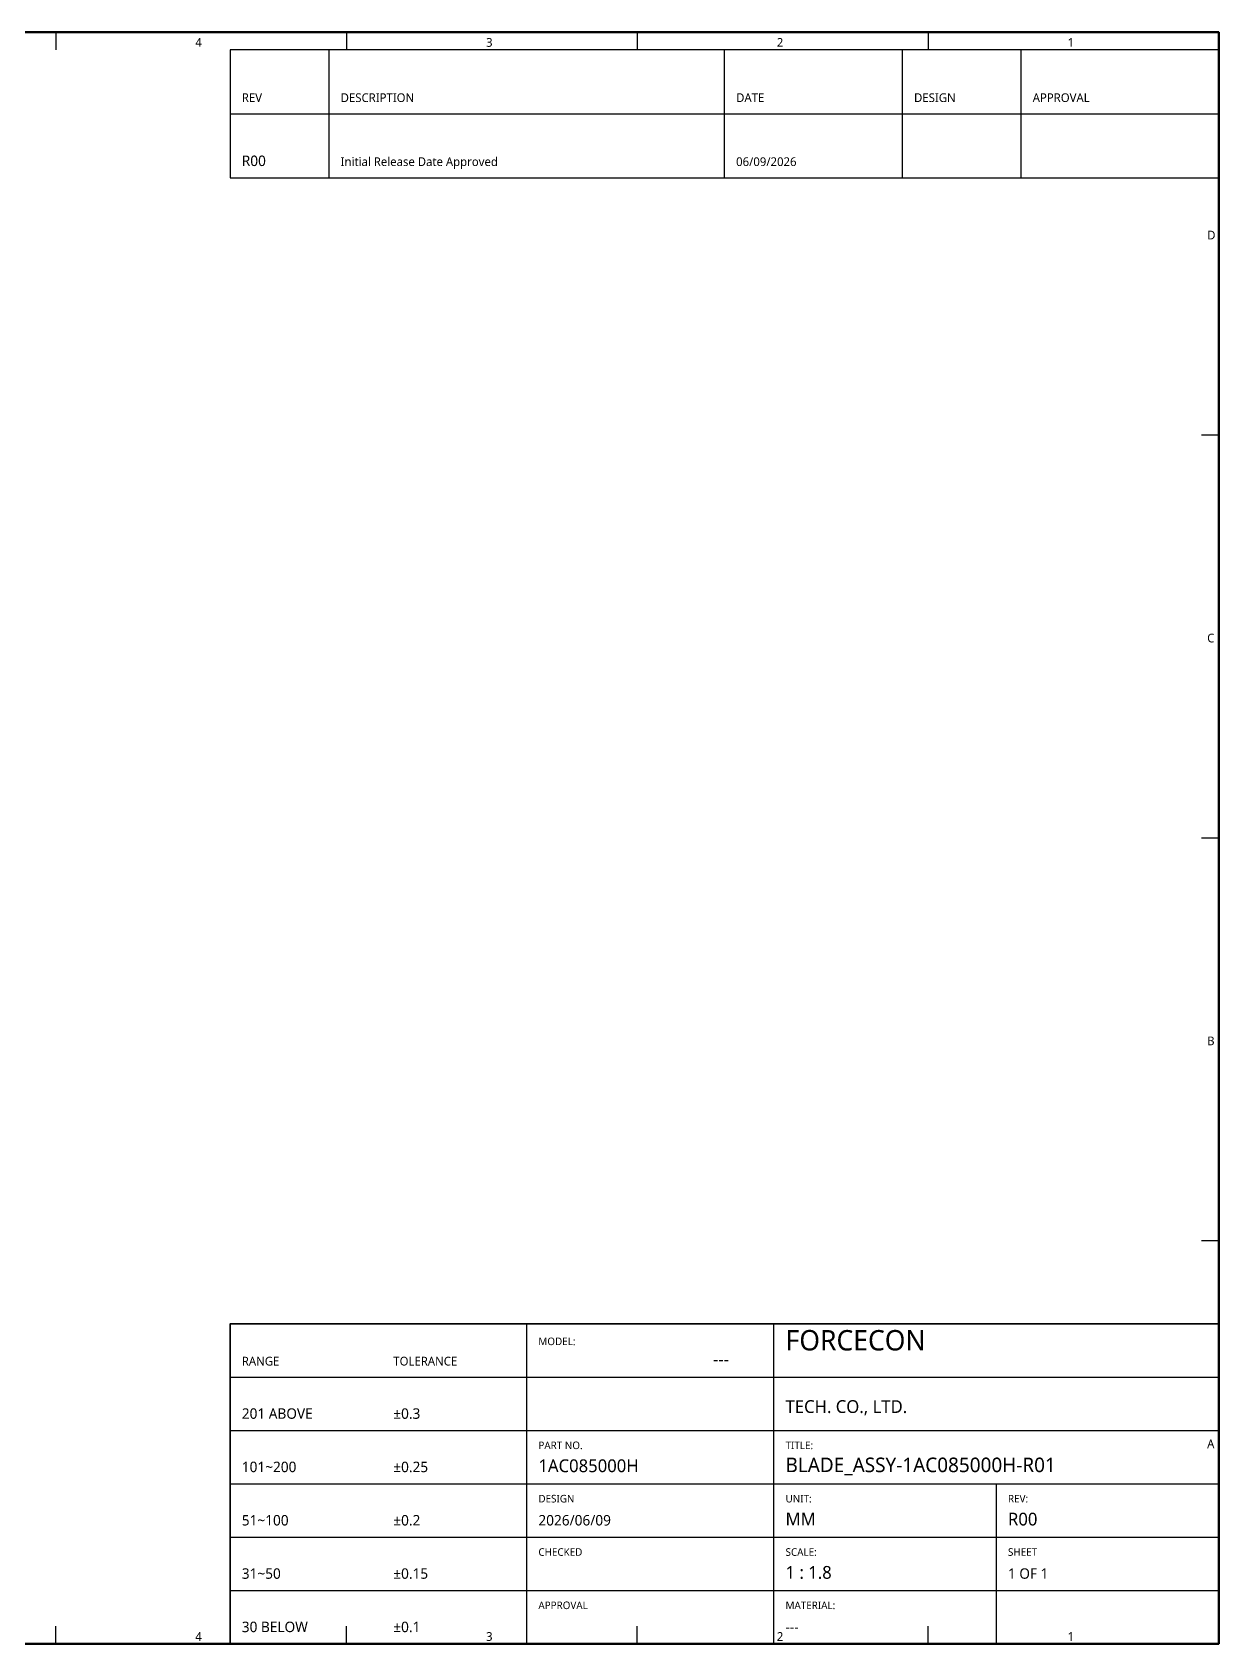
# Model space of a CAD drawing. Header units: metres. Extents: x 6 to 410, y 10 to 287.
# Drawn here: x 206 to 410, y 10 to 287 of the extents above; entities that cross this region are included whole.
import ezdxf

# ---------------------------------------------------------------- set-up
doc = ezdxf.new("R2010")
doc.units = ezdxf.units.M
for name, color, linetype in [('BORDER', 7, 'Continuous'), ('TITLE_LABEL', 7, 'Continuous'), ('TITLE_VALUE', 7, 'Continuous')]:
    doc.layers.add(name, color=color, linetype=linetype)
doc.styles.add('CHINESE', font='msjh.ttc')

msp = doc.modelspace()

# ---------------------------------------------------------------- linework, layer by layer
at = {"layer": 'BORDER'}
for p, q in [((210, 287), (210, 284)), ((260, 287), (260, 284)), ((310, 287), (310, 284)), ((360, 287), (360, 284)), ((257, 262), (257, 284)), ((325, 262), (325, 284)), ((355.6, 262), (355.6, 284)), ((376, 262), (376, 284)), ((410, 262), (410, 284)), ((240, 273), (410, 273)), ((410, 217.75), (407, 217.75)), ((410, 148.5), (407, 148.5)), ((410, 79.25), (407, 79.25)), ((291, 10), (291, 65)), ((333.5, 10), (333.5, 65)), ((240, 55.83), (410, 55.83)), ((240, 46.67), (410, 46.67)), ((240, 37.5), (410, 37.5)), ((371.75, 10), (371.75, 37.5)), ((240, 28.33), (410, 28.33)), ((240, 19.17), (410, 19.17)), ((210, 10), (210, 13)), ((260, 10), (260, 13)), ((310, 10), (310, 13)), ((360, 10), (360, 13)), ((410, 10), (407, 10))]:
    msp.add_line(p, q, dxfattribs=at)
at = {"layer": 'BORDER', "lineweight": 50}
msp.add_lwpolyline([(10, 10), (410, 10), (410, 287), (10, 287)], close=True, dxfattribs=at)
at = {"layer": 'BORDER'}
msp.add_lwpolyline([(240, 262), (410, 262), (410, 284), (240, 284)], close=True, dxfattribs=at)
at = {"layer": 'BORDER', "lineweight": 35}
msp.add_lwpolyline([(240, 10), (410, 10), (410, 65), (240, 65)], close=True, dxfattribs=at)

# ---------------------------------------------------------------- texts
at = {"layer": 'BORDER', "style": 'CHINESE'}
for s, p in [('4', (234, 284.5)), ('3', (284, 284.5)), ('2', (334, 284.5)), ('1', (384, 284.5)), ('D', (408, 251.38)), ('C', (408, 182.12)), ('B', (408, 112.88)), ('A', (408, 43.62)), ('4', (234, 10.5)), ('3', (284, 10.5)), ('2', (334, 10.5)), ('1', (384, 10.5))]:
    msp.add_text(s, height=1.5, dxfattribs=at).set_placement(p)
at = {"layer": 'TITLE_LABEL', "style": 'CHINESE'}
for s, height, p in [('REV', 1.5, (242, 275)), ('DESCRIPTION', 1.5, (259, 275)), ('DATE', 1.5, (327, 275)), ('DESIGN', 1.5, (357.6, 275)), ('APPROVAL', 1.5, (378, 275)), ('MODEL:', 1.3, (293, 61.33)), ('RANGE', 1.5, (242, 57.83)), ('TOLERANCE', 1.5, (268.05, 57.83)), ('PART NO.', 1.3, (293, 43.46)), ('TITLE:', 1.3, (335.5, 43.46)), ('DESIGN', 1.3, (293, 34.29)), ('UNIT:', 1.3, (335.5, 34.29)), ('REV:', 1.3, (373.75, 34.29)), ('CHECKED', 1.3, (293, 25.12)), ('SCALE:', 1.3, (335.5, 25.12)), ('SHEET', 1.3, (373.75, 25.12)), ('APPROVAL', 1.3, (293, 15.96)), ('MATERIAL:', 1.3, (335.5, 15.96))]:
    msp.add_text(s, height=height, dxfattribs=at).set_placement(p)
at = {"layer": 'TITLE_VALUE', "style": 'CHINESE'}
for s, height, p in [('R00', 1.8, (242, 264)), ('Initial Release Date Approved', 1.5, (259, 264)), ('06/09/2026', 1.5, (327, 264)), ('FORCECON', 3.5, (335.5, 60.42)), ('---', 2.2, (323, 57.83)), ('201 ABOVE', 1.8, (242, 48.67)), ('±0.3', 1.8, (268.05, 48.67)), ('TECH. CO., LTD.', 2.2, (335.5, 49.67)), ('1AC085000H', 2.2, (293, 39.5)), ('BLADE_ASSY-1AC085000H-R01', 2.5, (335.5, 39.5)), ('101~200', 1.8, (242, 39.5)), ('±0.25', 1.8, (268.05, 39.5)), ('51~100', 1.8, (242, 30.33)), ('±0.2', 1.8, (268.05, 30.33)), ('2026/06/09', 1.8, (293, 30.33)), ('MM', 2.2, (335.5, 30.33)), ('R00', 2.2, (373.75, 30.33)), ('31~50', 1.8, (242, 21.17)), ('±0.15', 1.8, (268.05, 21.17)), ('1 : 1.8', 2.2, (335.5, 21.17)), ('1 OF 1', 1.8, (373.75, 21.17)), ('30 BELOW', 1.8, (242, 12)), ('±0.1', 1.8, (268.05, 12)), ('---', 1.8, (335.5, 12))]:
    msp.add_text(s, height=height, dxfattribs=at).set_placement(p)

doc.saveas('drawing.dxf')
